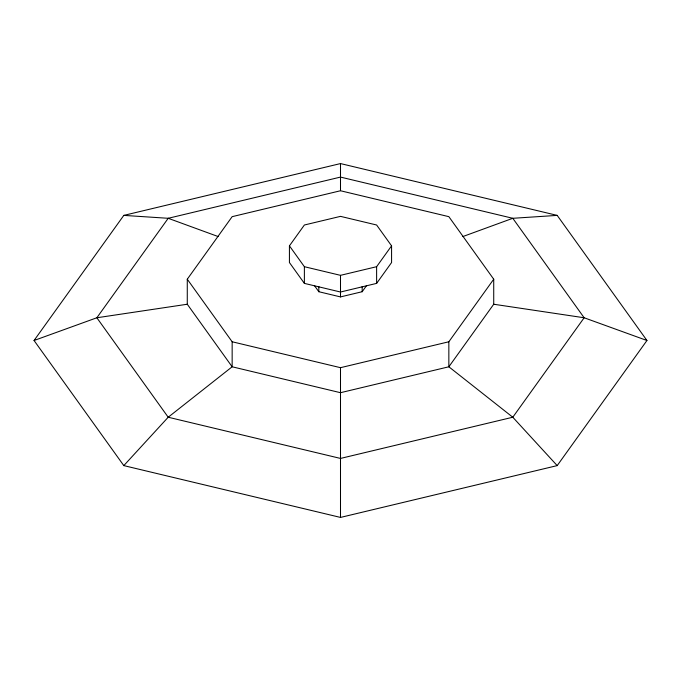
<?xml version="1.0" encoding="UTF-8"?>
<svg xmlns="http://www.w3.org/2000/svg" width="681" height="681" viewBox="0 0 681 681"><rect width="100%" height="100%" fill="white"/><g stroke="black" fill="none" stroke-linecap="round" stroke-linejoin="round"><path stroke-width="1.02" d="M34.05 340.5L123.806 215.392L340.5 163.576L557.194 215.392L646.95 340.5L557.194 465.608L340.5 517.424L123.806 465.608L34.05 340.5L96.847 317.763L187.275 304.237L232.153 366.787L340.5 392.699L448.847 366.787L493.725 304.237L493.725 279.21L448.847 216.66L340.5 190.748L232.153 216.66L187.275 279.21L187.275 304.237M289.425 245.85L304.381 225.002L340.5 216.362L376.619 225.002L391.575 245.85L391.575 262.534L376.619 283.381L340.5 292.021L304.381 283.381L289.425 262.534L289.425 245.85L304.381 266.705L304.381 283.381M376.619 283.381L376.619 266.705L391.575 245.85M314.639 285.884L318.827 291.723L340.5 296.907L362.173 291.723L366.361 285.884M557.194 465.608L512.793 417.232L448.847 366.787L448.847 341.768L493.725 279.21M123.806 465.608L168.207 417.232L232.153 366.787L232.153 341.768L187.275 279.21M462.833 236.562L512.793 218.295L557.194 215.392M304.381 266.705L340.5 275.337L376.619 266.705M232.153 341.768L340.5 367.68L448.847 341.768M123.806 215.392L168.207 218.295L218.167 236.562M493.725 304.237L584.153 317.763L646.95 340.5M362.173 286.514L362.173 291.723M340.5 163.576L340.5 190.68M340.5 275.337L340.5 296.907M340.5 367.68L340.5 517.424M318.827 286.514L318.827 291.723M168.207 218.295L96.847 317.763L168.207 417.232L340.5 458.432L512.793 417.232L584.153 317.763L512.793 218.295L340.5 177.086L168.207 218.295"/></g></svg>
